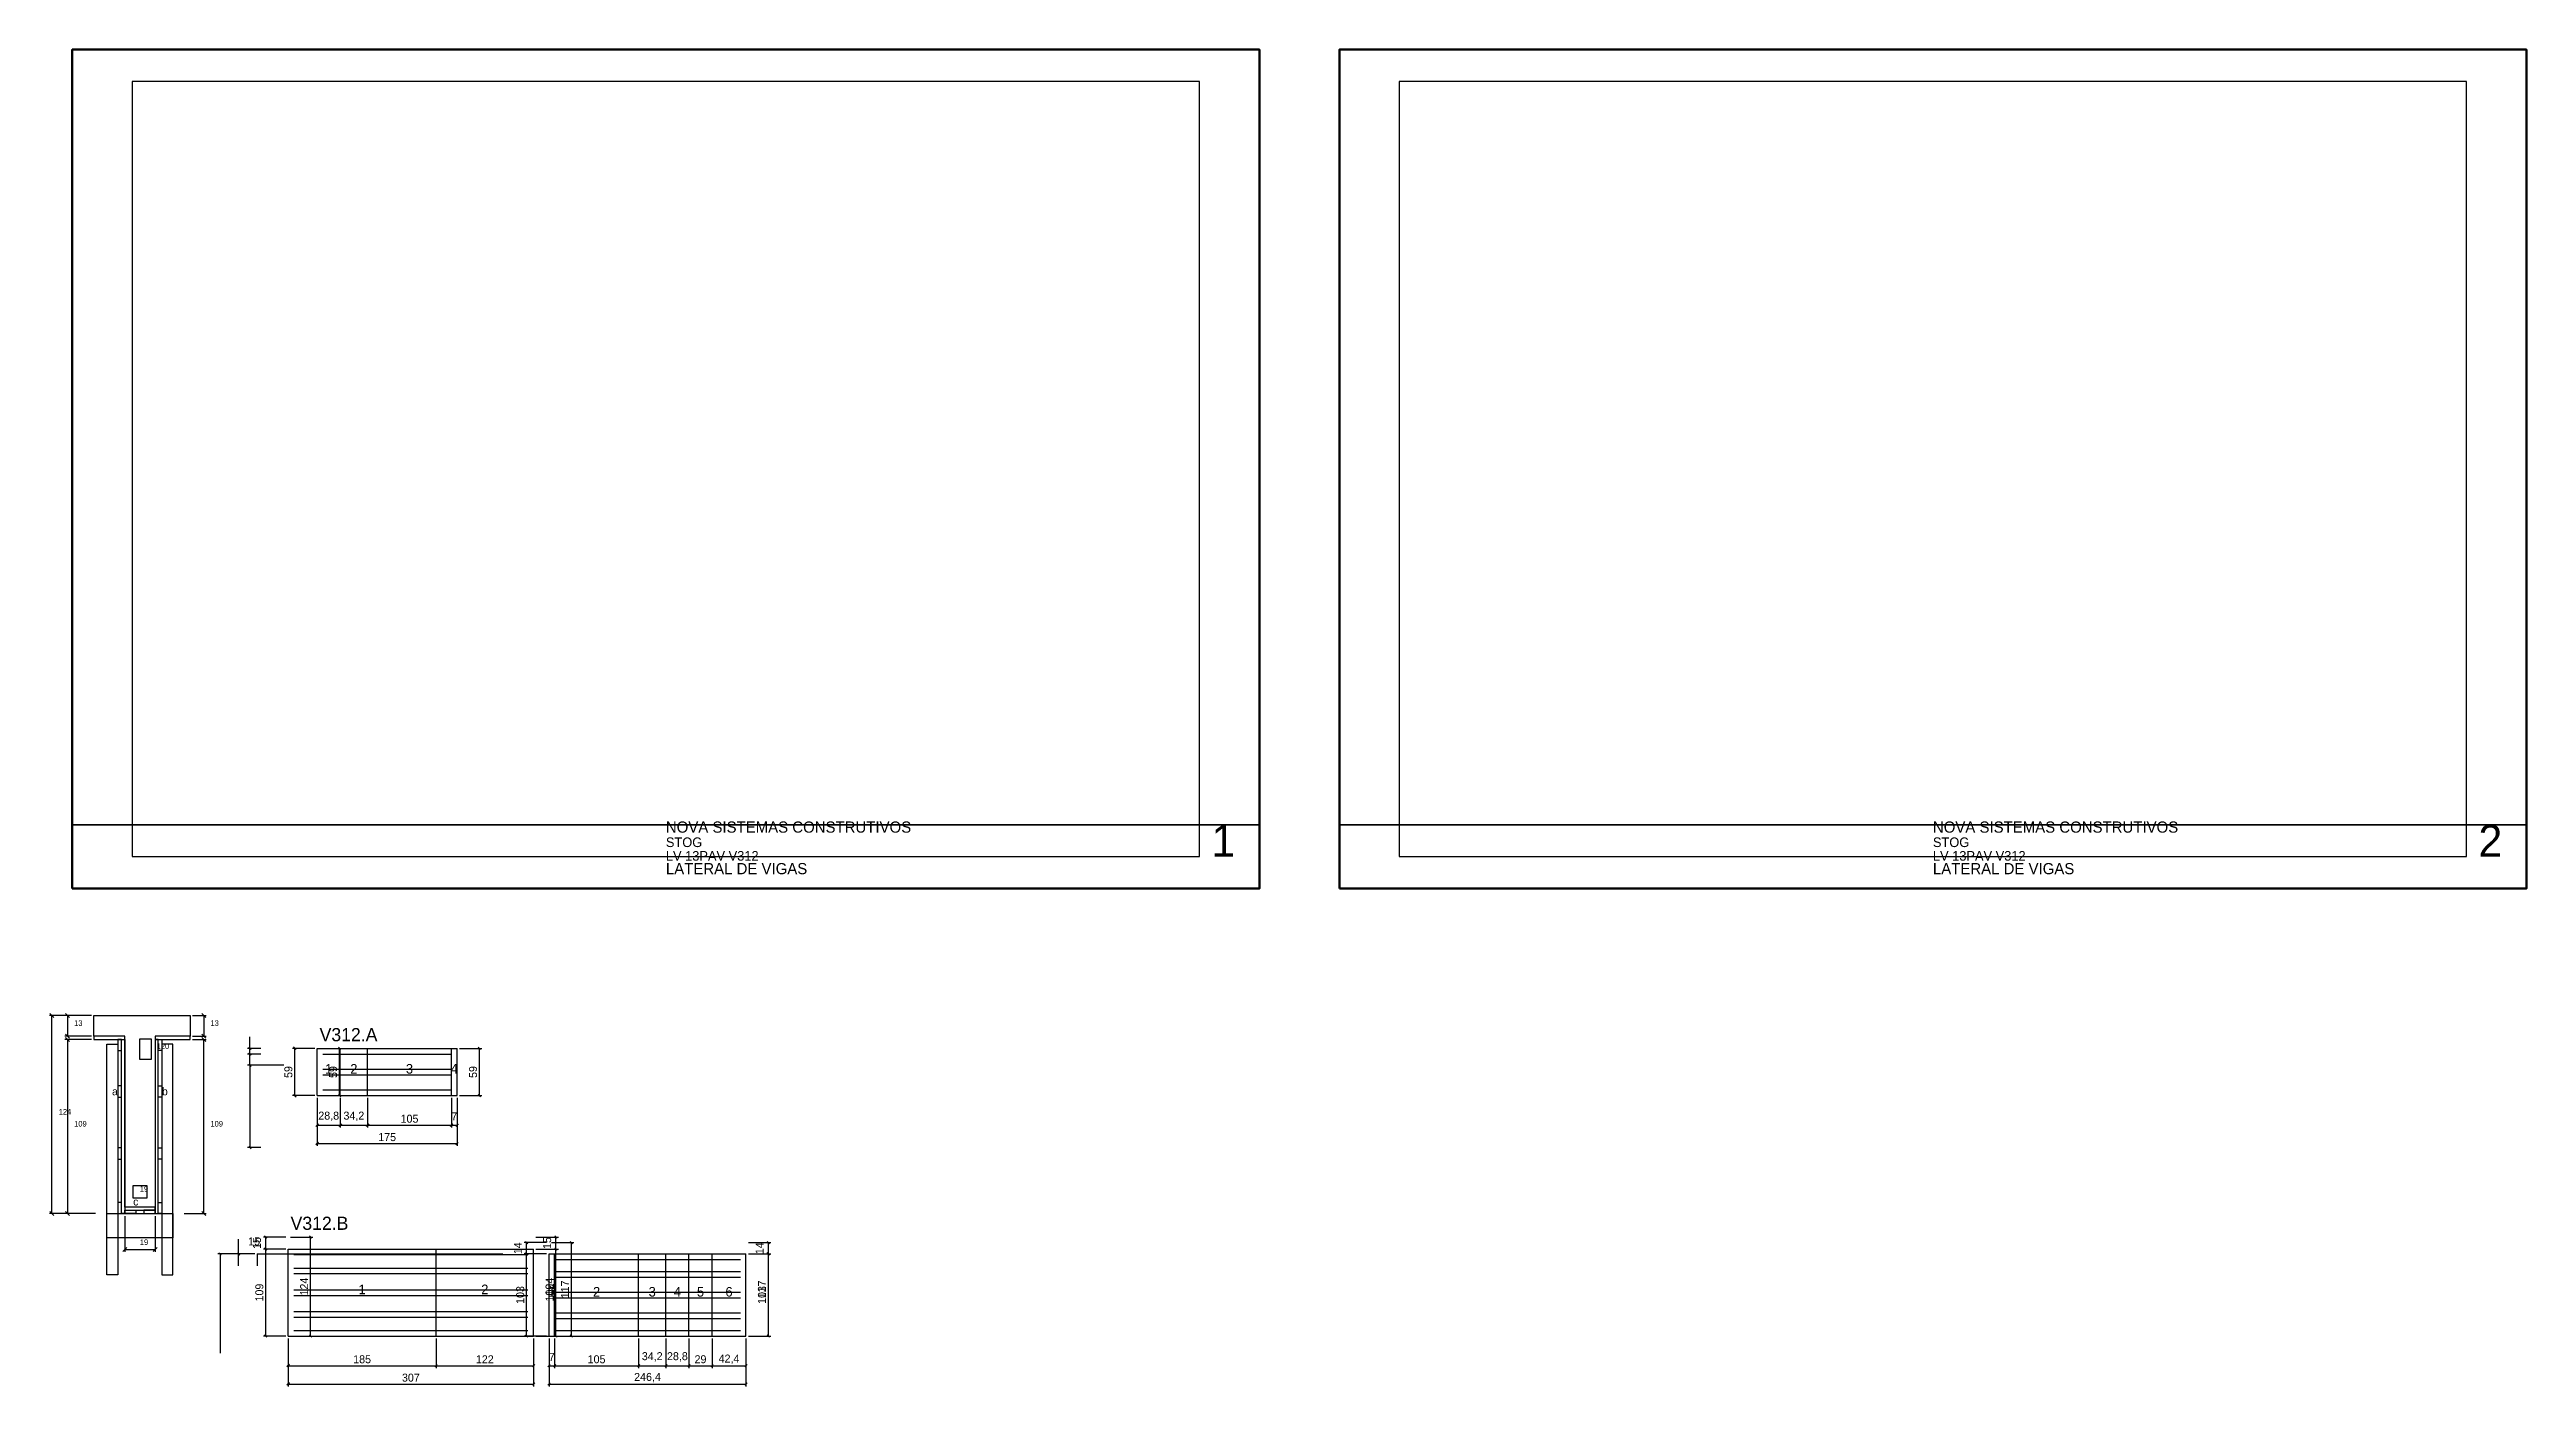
# Model space of a CAD drawing. Extents: x -9000 to 3070, y -423 to 1250.
# Drawn here: x -29 to 3070, y -423 to 1250 of the extents above.
import ezdxf
from ezdxf.enums import TextEntityAlignment as Align

# ---------------------------------------------------------------- set-up
doc = ezdxf.new("R2010")
doc.units = 0
for name, color, linetype in [('5', 5, 'Continuous'), ('CARIMBO', 255, 'Continuous'), ('CONCRETO', 251, 'Continuous'), ('COTA', 241, 'Continuous'), ('Cota Seção (2x)', 241, 'Continuous'), ('detalhes', 7, 'Continuous'), ('Folhas', 255, 'Continuous'), ('Madeira', 126, 'Continuous'), ('NOMENCLATURA', 7, 'Continuous'), ('Painéis', 200, 'Continuous'), ('SARR_2.2x7', 40, 'Continuous'), ('SARR_3.5x7', 81, 'Continuous')]:
    doc.layers.add(name, color=color, linetype=linetype)
doc.dimstyles.new('PAINEL', dxfattribs={"dimtxt": 10, "dimasz": 3, "dimexe": 3, "dimexo": 3, "dimgap": 3, "dimtad": 1, "dimblk": 'OBLIQUE', "dimblk1": 'OBLIQUE', "dimcen": 2.5, "dimclrd": 4, "dimclre": 4, "dimclrt": 240, "dimazin": 3, "dimtfac": 1, "dimtmove": 0, "dimatfit": 3})

# ---------------------------------------------------------------- blocks, each defined once
blk = doc.blocks.new('_OBLIQUE')
at = {"color": 0, "linetype": 'BYBLOCK'}
blk.add_line((-0.5, -0.5), (0.5, 0.5), dxfattribs=at)

msp = doc.modelspace()

# ---------------------------------------------------------------- linework, layer by layer
at = {"layer": 'CARIMBO', "lineweight": 35}
for p, q in [((0, 280), (1485, 280)), ((1585, 280), (3070, 280))]:
    msp.add_line(p, q, dxfattribs=at)
at = {"layer": 'CONCRETO', "color": 251}
msp.add_lwpolyline([(26.863, 15.25), (26.863, 41.25), (147.444, 41.25), (147.444, 15.25), (103.5, 15.25), (103.5, -198.75), (65.5, -198.75), (65.5, 15.25), (26.863, 15.25)], dxfattribs=at)
at = {"layer": 'COTA', "color": 4}
for p, q in [((23.863, 41.25), (-28.513, 41.25)), ((-25.513, -206.75), (-25.513, 41.25)), ((23.863, 41.25), (-9.194, 41.25)), ((-6.194, 41.25), (-6.194, 15.25)), ((150.444, 41.25), (167.315, 41.25)), ((164.315, 41.25), (164.315, 15.25)), ((23.863, 15.25), (-9.194, 15.25)), ((23.863, 11.25), (-9.194, 11.25)), ((-6.194, 11.25), (-6.194, -206.75)), ((150.444, 15.25), (167.315, 15.25)), ((150.444, 11.25), (167.315, 11.25)), ((164.315, -206.75), (164.315, 11.25)), ((222.202, -0.015), (222.202, 14.716)), ((235.668, -0.015), (219.202, -0.015)), ((235.668, -7.015), (219.202, -7.015)), ((235.668, -7.015), (219.202, -7.015)), ((264.668, -21.015), (219.202, -21.015)), ((264.668, -21.015), (219.202, -21.015)), ((222.202, -7.015), (222.202, -0.015)), ((222.202, -21.015), (222.202, -7.015)), ((222.202, -21.015), (222.202, -124.015)), ((235.668, -124.015), (219.202, -124.015)), ((28.9, -206.75), (-28.513, -206.75)), ((28.9, -206.75), (-9.194, -206.75)), ((65.5, -209.75), (65.5, -254.477)), ((103.5, -209.75), (103.5, -254.477)), ((140.1, -206.75), (167.315, -206.75)), ((208.016, -257.155), (208.016, -238.784)), ((65.5, -251.477), (103.5, -251.477)), ((228.393, -257.155), (181.884, -257.155)), ((184.884, -257.155), (184.884, -381.155)), ((228.393, -257.155), (205.016, -257.155)), ((208.016, -272.155), (208.016, -257.155))]:
    msp.add_line(p, q, dxfattribs=at)
at = {"layer": 'COTA'}
for p, q in [((223.702, -1.515), (220.702, 1.485)), ((220.702, -5.515), (223.702, -8.515)), ((223.702, -8.515), (220.702, -5.515)), ((220.702, -19.515), (223.702, -22.515)), ((223.702, -22.515), (220.702, -19.515)), ((220.702, -122.515), (223.702, -125.515)), ((186.384, -258.655), (183.384, -255.655)), ((209.516, -258.655), (206.516, -255.655))]:
    msp.add_line(p, q, dxfattribs=at)
at = {"layer": 'COTA', "color": 241}
for q in [(538.393, -257.155), (231.393, -272.155)]:
    msp.add_line((231.393, -257.155), q, dxfattribs=at)
at = {"layer": 'COTA'}
for points in [[(-23.013, 38.75), (-28.013, 43.75)], [(-3.694, 38.75), (-8.694, 43.75)], [(166.815, 38.75), (161.815, 43.75)], [(-8.694, 17.75), (-3.694, 12.75)], [(-3.694, 8.75), (-8.694, 13.75)], [(161.815, 17.75), (166.815, 12.75)], [(166.815, 8.75), (161.815, 13.75)], [(-28.013, -204.25), (-23.013, -209.25)], [(-8.694, -204.25), (-3.694, -209.25)], [(161.815, -204.25), (166.815, -209.25)], [(68, -248.977), (63, -253.977)], [(101, -253.977), (106, -248.977)]]:
    msp.add_lwpolyline(points, dxfattribs=at)
at = {"layer": 'Cota Seção (2x)', "color": 180}
for p, q in [((84, 11.75), (84, -13.25)), ((99, 11.75), (84, 11.75)), ((99, -13.25), (99, 11.75)), ((84, -13.25), (99, -13.25)), ((75.5, -171.75), (75.5, -186.75)), ((93.5, -171.75), (75.5, -171.75)), ((93.5, -186.75), (93.5, -171.75)), ((75.5, -186.75), (93.5, -186.75))]:
    msp.add_line(p, q, dxfattribs=at)
at = {"layer": 'Folhas', "lineweight": 50}
for points in [[(0, 200), (1485, 200), (1485, 1250), (0, 1250)], [(1585, 200), (3070, 200), (3070, 1250), (1585, 1250)]]:
    msp.add_lwpolyline(points, close=True, dxfattribs=at)
at = {"layer": 'Folhas', "lineweight": 25}
for points in [[(75, 240), (1410, 240), (1410, 1210), (75, 1210)], [(1660, 240), (2995, 240), (2995, 1210), (1660, 1210)]]:
    msp.add_lwpolyline(points, close=True, dxfattribs=at)
at = {"layer": 'Madeira', "color": 126}
for points in [[(57.1, -2.75), (61.5, -2.75), (61.5, 11.25), (57.1, 11.25), (57.1, -2.75)], [(111.9, -2.75), (107.5, -2.75), (107.5, 11.25), (111.9, 11.25), (111.9, -2.75)], [(57.1, -60.789), (61.5, -60.789), (61.5, -46.789), (57.1, -46.789), (57.1, -60.789)], [(111.9, -60.789), (107.5, -60.789), (107.5, -46.789), (111.9, -46.789), (111.9, -60.789)], [(57.1, -138.506), (61.5, -138.506), (61.5, -124.506), (57.1, -124.506), (57.1, -138.506)], [(111.9, -138.506), (107.5, -138.506), (107.5, -124.506), (111.9, -124.506), (111.9, -138.506)], [(57.1, -206.75), (61.5, -206.75), (61.5, -192.75), (57.1, -192.75), (57.1, -206.75)], [(65.5, -206.75), (65.5, -202.35), (79.5, -202.35), (79.5, -206.75), (65.5, -206.75)], [(103.5, -206.75), (103.5, -202.35), (89.5, -202.35), (89.5, -206.75), (103.5, -206.75)], [(111.9, -206.75), (107.5, -206.75), (107.5, -192.75), (111.9, -192.75), (111.9, -206.75)]]:
    msp.add_lwpolyline(points, dxfattribs=at)
at = {"layer": 'Painéis'}
for p, q in [((306.3, 0), (335.1, 0)), ((306.3, -59), (306.3, 0)), ((335.1, -59), (335.1, 0)), ((335.1, -59), (335.1, 0)), ((335.1, 0), (369.3, 0)), ((335.1, -59), (335.1, 0)), ((369.3, -59), (369.3, 0)), ((369.3, -59), (369.3, 0)), ((369.3, 0), (474.3, 0)), ((369.3, -59), (369.3, 0)), ((474.3, -59), (474.3, 0)), ((474.3, -59), (474.3, 0)), ((474.3, 0), (481.3, 0)), ((474.3, -59), (474.3, 0)), ((481.3, -59), (481.3, 0)), ((306.3, -59), (335.1, -59)), ((335.1, -59), (369.3, -59)), ((369.3, -59), (474.3, -59)), ((474.3, -59), (481.3, -59)), ((270, -251), (455, -251)), ((270, -360), (270, -251)), ((455, -360), (455, -251)), ((455, -360), (455, -251)), ((455, -251), (577, -251)), ((455, -360), (455, -251)), ((577, -360), (577, -251)), ((596.3, -257), (603.3, -257)), ((596.3, -360), (596.3, -257)), ((603.3, -360), (603.3, -257)), ((603.3, -360), (603.3, -257)), ((603.3, -257), (708.3, -257)), ((603.3, -360), (603.3, -257)), ((708.3, -360), (708.3, -257)), ((708.3, -360), (708.3, -257)), ((708.3, -257), (742.5, -257)), ((708.3, -360), (708.3, -257)), ((742.5, -360), (742.5, -257)), ((742.5, -360), (742.5, -257)), ((742.5, -257), (771.3, -257)), ((742.5, -360), (742.5, -257)), ((771.3, -360), (771.3, -257)), ((771.3, -360), (771.3, -257)), ((771.3, -257), (800.3, -257)), ((771.3, -360), (771.3, -257)), ((800.3, -360), (800.3, -257)), ((800.3, -360), (800.3, -257)), ((800.3, -257), (842.7, -257)), ((800.3, -360), (800.3, -257)), ((842.7, -360), (842.7, -257)), ((270, -360), (455, -360)), ((455, -360), (577, -360)), ((596.3, -360), (603.3, -360)), ((603.3, -360), (708.3, -360)), ((708.3, -360), (742.5, -360)), ((742.5, -360), (771.3, -360)), ((771.3, -360), (800.3, -360)), ((800.3, -360), (842.7, -360))]:
    msp.add_line(p, q, dxfattribs=at)
at = {"layer": 'Painéis', "color": 200}
for points in [[(65.5, 11.25), (65.5, 15.25), (26.863, 15.25), (26.863, 11.25), (65.5, 11.25)], [(61.5, 11.25), (65.5, 11.25), (65.5, -206.75), (61.5, -206.75), (61.5, 11.25)], [(147.444, 11.25), (147.444, 15.25), (103.5, 15.25), (103.5, 11.25), (147.444, 11.25)], [(107.5, 11.25), (103.5, 11.25), (103.5, -206.75), (107.5, -206.75), (107.5, 11.25)], [(103.5, -202.35), (103.5, -198.75), (65.5, -198.75), (65.5, -202.35), (103.5, -202.35)]]:
    msp.add_lwpolyline(points, dxfattribs=at)
at = {"layer": 'SARR_2.2x7'}
for points in [[(313.3, -7), (335.1, -7)], [(313.3, -7), (335.1, -7)], [(313.3, -26), (335.1, -26)], [(313.3, -26), (335.1, -26)], [(335.1, -7), (369.3, -7)], [(335.1, -7), (369.3, -7)], [(335.1, -26), (369.3, -26)], [(335.1, -26), (369.3, -26)], [(369.3, -7), (474.3, -7)], [(369.3, -7), (474.3, -7)], [(369.3, -26), (474.3, -26)], [(369.3, -26), (474.3, -26)], [(313.3, -33), (335.1, -33)], [(313.3, -33), (335.1, -33)], [(313.3, -52), (335.1, -52)], [(313.3, -52), (335.1, -52)], [(335.1, -33), (369.3, -33)], [(335.1, -33), (369.3, -33)], [(335.1, -52), (369.3, -52)], [(335.1, -52), (369.3, -52)], [(369.3, -33), (474.3, -33)], [(369.3, -33), (474.3, -33)], [(369.3, -52), (474.3, -52)], [(369.3, -52), (474.3, -52)], [(277, -258), (455, -258)], [(277, -258), (455, -258)], [(277, -274.75), (455, -274.75)], [(277, -274.75), (455, -274.75)], [(455, -258), (570, -258)], [(455, -258), (570, -258)], [(455, -274.75), (570, -274.75)], [(455, -274.75), (570, -274.75)], [(603.3, -264), (708.3, -264)], [(603.3, -264), (708.3, -264)], [(708.3, -264), (742.5, -264)], [(708.3, -264), (742.5, -264)], [(742.5, -264), (771.3, -264)], [(742.5, -264), (771.3, -264)], [(771.3, -264), (800.3, -264)], [(771.3, -264), (800.3, -264)], [(800.3, -264), (835.7, -264)], [(800.3, -264), (835.7, -264)], [(277, -281.75), (455, -281.75)], [(277, -281.75), (455, -281.75)], [(277, -302), (455, -302)], [(277, -302), (455, -302)], [(277, -309), (455, -309)], [(277, -309), (455, -309)], [(455, -281.75), (570, -281.75)], [(455, -281.75), (570, -281.75)], [(455, -302), (570, -302)], [(455, -302), (570, -302)], [(455, -309), (570, -309)], [(455, -309), (570, -309)], [(603.3, -279.25), (708.3, -279.25)], [(603.3, -279.25), (708.3, -279.25)], [(603.3, -286.25), (708.3, -286.25)], [(603.3, -286.25), (708.3, -286.25)], [(603.3, -305), (708.3, -305)], [(603.3, -305), (708.3, -305)], [(708.3, -279.25), (742.5, -279.25)], [(708.3, -279.25), (742.5, -279.25)], [(708.3, -286.25), (742.5, -286.25)], [(708.3, -286.25), (742.5, -286.25)], [(708.3, -305), (742.5, -305)], [(708.3, -305), (742.5, -305)], [(742.5, -279.25), (771.3, -279.25)], [(742.5, -279.25), (771.3, -279.25)], [(742.5, -286.25), (771.3, -286.25)], [(742.5, -286.25), (771.3, -286.25)], [(742.5, -305), (771.3, -305)], [(742.5, -305), (771.3, -305)], [(771.3, -279.25), (800.3, -279.25)], [(771.3, -279.25), (800.3, -279.25)], [(771.3, -286.25), (800.3, -286.25)], [(771.3, -286.25), (800.3, -286.25)], [(771.3, -305), (800.3, -305)], [(771.3, -305), (800.3, -305)], [(800.3, -279.25), (835.7, -279.25)], [(800.3, -279.25), (835.7, -279.25)], [(800.3, -286.25), (835.7, -286.25)], [(800.3, -286.25), (835.7, -286.25)], [(800.3, -305), (835.7, -305)], [(800.3, -305), (835.7, -305)], [(277, -329.25), (455, -329.25)], [(277, -329.25), (455, -329.25)], [(277, -336.25), (455, -336.25)], [(277, -336.25), (455, -336.25)], [(455, -329.25), (570, -329.25)], [(455, -329.25), (570, -329.25)], [(455, -336.25), (570, -336.25)], [(455, -336.25), (570, -336.25)], [(603.3, -312), (708.3, -312)], [(603.3, -312), (708.3, -312)], [(603.3, -330.75), (708.3, -330.75)], [(603.3, -330.75), (708.3, -330.75)], [(603.3, -337.75), (708.3, -337.75)], [(603.3, -337.75), (708.3, -337.75)], [(708.3, -312), (742.5, -312)], [(708.3, -312), (742.5, -312)], [(708.3, -330.75), (742.5, -330.75)], [(708.3, -330.75), (742.5, -330.75)], [(708.3, -337.75), (742.5, -337.75)], [(708.3, -337.75), (742.5, -337.75)], [(742.5, -312), (771.3, -312)], [(742.5, -312), (771.3, -312)], [(742.5, -330.75), (771.3, -330.75)], [(742.5, -330.75), (771.3, -330.75)], [(742.5, -337.75), (771.3, -337.75)], [(742.5, -337.75), (771.3, -337.75)], [(771.3, -312), (800.3, -312)], [(771.3, -312), (800.3, -312)], [(771.3, -330.75), (800.3, -330.75)], [(771.3, -330.75), (800.3, -330.75)], [(771.3, -337.75), (800.3, -337.75)], [(771.3, -337.75), (800.3, -337.75)], [(800.3, -312), (835.7, -312)], [(800.3, -312), (835.7, -312)], [(800.3, -330.75), (835.7, -330.75)], [(800.3, -330.75), (835.7, -330.75)], [(800.3, -337.75), (835.7, -337.75)], [(800.3, -337.75), (835.7, -337.75)], [(277, -353), (455, -353)], [(277, -353), (455, -353)], [(455, -353), (570, -353)], [(455, -353), (570, -353)], [(603.3, -353), (708.3, -353)], [(603.3, -353), (708.3, -353)], [(708.3, -353), (742.5, -353)], [(708.3, -353), (742.5, -353)], [(742.5, -353), (771.3, -353)], [(742.5, -353), (771.3, -353)], [(771.3, -353), (800.3, -353)], [(771.3, -353), (800.3, -353)], [(800.3, -353), (835.7, -353)], [(800.3, -353), (835.7, -353)]]:
    msp.add_lwpolyline(points, dxfattribs=at)
at = {"layer": 'SARR_3.5x7', "color": 81}
for points in [[(43.1, 5.25), (57.1, 5.25), (57.1, -283.228), (43.1, -283.228), (43.1, 5.25)], [(125.9, 5.25), (111.9, 5.25), (111.9, -283.228), (125.9, -283.228), (125.9, 5.25)], [(43.1, -206.75), (125.9, -206.75), (125.9, -236.808), (43.1, -236.808), (43.1, -206.75)]]:
    msp.add_lwpolyline(points, dxfattribs=at)

# ---------------------------------------------------------------- texts
at = {"layer": '5'}
for s, p in [('1', (320.7, -25.5)), ('2', (352.2, -25.5)), ('3', (421.8, -25.5)), ('4', (477.8, -25.5)), ('1', (362.5, -301.5)), ('2', (516, -301.5)), ('1', (599.8, -304.5)), ('2', (655.8, -304.5)), ('3', (725.4, -304.5)), ('4', (756.9, -304.5)), ('5', (785.8, -304.5)), ('6', (821.5, -304.5))]:
    msp.add_text(s, height=12, dxfattribs=at).set_placement(p, align=Align.MIDDLE_CENTER)
at = {"layer": 'CARIMBO'}
for s, height, p in [('NOVA SISTEMAS CONSTRUTIVOS', 14, (742.5, 270)), ('1', 40, (1425, 240)), ('NOVA SISTEMAS CONSTRUTIVOS', 14, (2327.5, 270)), ('2', 40, (3010, 240)), ('STOG', 12, (742.5, 252)), ('STOG', 12, (2327.5, 252)), ('LV 13PAV V312', 12, (742.5, 235)), ('LATERAL DE VIGAS', 14, (742.5, 218)), ('LV 13PAV V312', 12, (2327.5, 235)), ('LATERAL DE VIGAS', 14, (2327.5, 218))]:
    msp.add_text(s, height=height, dxfattribs=at).set_placement(p)
at = {"layer": 'COTA', "color": 1}
for s, p in [('13', (2.306, 28.25)), ('13', (172.815, 28.25)), ('124', (-17.013, -82.75)), ('109', (2.306, -97.75)), ('109', (172.815, -97.75)), ('19', (84.5, -245.977))]:
    msp.add_text(s, height=7, dxfattribs=at).set_placement(p)
at = {"layer": 'COTA', "color": 240}
msp.add_text('15', height=10, dxfattribs=at).set_placement((219.906, -246.469))
at = {"layer": 'Cota Seção (2x)', "color": 1}
for s, p in [('120', (105.5, -0.75)), ('19', (84.5, -179.25))]:
    msp.add_text(s, height=7, dxfattribs=at).set_placement(p)
at = {"layer": 'detalhes', "color": 4}
for s, p in [('a', (49.671, -58.549)), ('b', (112.214, -58.56)), ('c', (76.1, -196.514))]:
    msp.add_text(s, height=9.6, dxfattribs=at).set_placement(p)
at = {"layer": 'NOMENCLATURA'}
for s, p in [('V312.A', (309.3, 9)), ('V312.B', (273, -227))]:
    msp.add_text(s, height=16.5, dxfattribs=at).set_placement(p)

# ---------------------------------------------------------------- dimensions: what is measured, and where the dimension line sits
at = {"layer": 'COTA'}
for base, p1, p2 in [((278.3, -59), (306.3, -59), (306.3, 0)), ((334.3, -59), (306.3, -59), (306.3, 0)), ((509.3, -59), (481.3, -59), (481.3, 0)), ((509.3, -59), (481.3, -59), (481.3, 0)), ((242, -251), (270, -251), (270, -236)), ((298, -360), (270, -360), (270, -236)), ((568.3, -257), (596.3, -257), (596.3, -243)), ((605, -360), (577, -360), (577, -236)), ((605, -251), (577, -251), (577, -236)), ((624.3, -360), (596.3, -360), (596.3, -243)), ((870.7, -360), (842.7, -360), (842.7, -243)), ((870.7, -257), (842.7, -257), (842.7, -243)), ((242, -360), (270, -360), (270, -251)), ((568.3, -360), (596.3, -360), (596.3, -257)), ((605, -360), (577, -360), (577, -251)), ((870.7, -360), (842.7, -360), (842.7, -257))]:
    msp.add_linear_dim(base=base, p1=p1, p2=p2, angle=90, dimstyle='PAINEL', dxfattribs=at).render()
for base, p1, p2 in [((306.3, -96), (306.3, -59), (335.1, -59)), ((306.3, -119), (306.3, -59), (481.3, -59)), ((335.1, -96), (335.1, -59), (369.3, -59)), ((369.3, -96), (369.3, -59), (474.3, -59)), ((474.3, -96), (474.3, -59), (481.3, -59)), ((270, -397), (270, -360), (455, -360)), ((270, -420), (270, -360), (577, -360)), ((455, -397), (455, -360), (577, -360)), ((596.3, -397), (596.3, -360), (603.3, -360)), ((596.3, -420), (596.3, -360), (842.7, -360)), ((603.3, -397), (603.3, -360), (708.3, -360)), ((708.3, -397), (708.3, -360), (742.5, -360)), ((742.5, -397), (742.5, -360), (771.3, -360)), ((771.3, -397), (771.3, -360), (800.3, -360)), ((800.3, -397), (800.3, -360), (842.7, -360))]:
    msp.add_linear_dim(base=base, p1=p1, p2=p2, dimstyle='PAINEL', dxfattribs=at).render()

doc.saveas('drawing.dxf')
